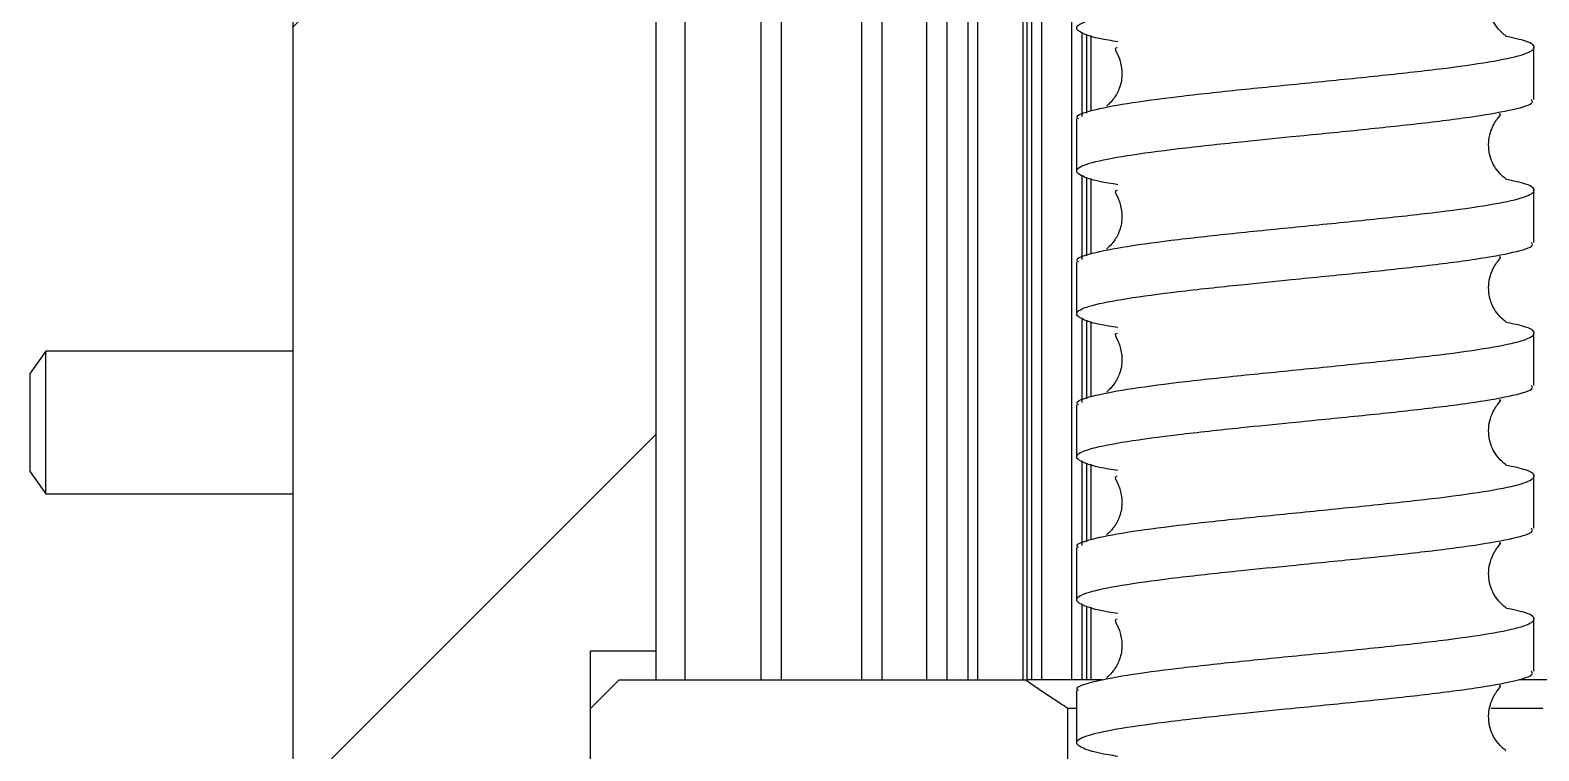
# Model space of a CAD drawing. Header units: millimetres. Extents: x 0 to 279, y 0 to 216.
# Drawn here: x 227.97 to 236.77, y 50.17 to 54.37 of the extents above; entities that cross this region are included whole.
import ezdxf

# ---------------------------------------------------------------- set-up
doc = ezdxf.new("R2010")
doc.units = ezdxf.units.MM
doc.layers.add('TITLE_BLOCK_TEXT', color=8, linetype='Continuous')

msp = doc.modelspace()

# ---------------------------------------------------------------- hatches: boundary and pattern name
at = {"layer": 'TITLE_BLOCK_TEXT', "linetype": 'Continuous', "lineweight": 18}
h = msp.add_hatch(dxfattribs=at)
h.set_pattern_fill('ANSI31', color=256, style=0)
h.paths.add_polyline_path([(229.5044, 63.0831), (229.5044, 47.2498), (231.2377, 47.2498), (231.2377, 50.7498), (231.6211, 50.7498), (231.6211, 89.1664), (231.2377, 89.1664), (231.2377, 93.6664), (231.6211, 93.6664), (231.6211, 94.3381), (230.9411, 94.3381), (230.9411, 94.8998), (229.5044, 94.8998), (229.5044, 66.4164), (230.4211, 66.4164), (230.4211, 63.0831)], flags=0)
h = msp.add_hatch(dxfattribs=at)
h.set_pattern_fill('ANSI32', color=256, style=0)
edge = h.paths.add_edge_path(flags=0)
edge.add_line((233.7714, 50.5831), (231.4044, 50.5831))
edge.add_line((231.4044, 50.5831), (231.2377, 50.4164))
edge.add_line((231.2377, 50.4164), (231.2377, 47.4164))
edge.add_line((231.2377, 47.4164), (231.4044, 47.2498))
edge.add_line((231.4044, 47.2498), (233.7714, 47.2498))
edge.add_spline(control_points=[(233.7714, 47.2498), (233.8531, 47.307), (233.9359, 47.3627), (234.02, 47.4164)], knot_values=[0.025672, 0.025672, 0.025672, 0.025672, 0.027476, 0.027476, 0.027476, 0.027476], weights=[1, 1, 1, 1], degree=3, periodic=0)
edge.add_line((234.02, 47.4164), (234.02, 50.4164))
edge.add_spline(control_points=[(234.02, 50.4164), (234.0053, 50.4258), (233.9907, 50.4352), (233.9761, 50.4447), (233.9071, 50.4896), (233.8389, 50.5359), (233.7714, 50.5831)], knot_values=[0.04516, 0.04516, 0.04516, 0.04516, 0.045468, 0.045468, 0.045468, 0.046928, 0.046928, 0.046928, 0.046928], weights=[1, 1, 1, 1, 1, 1, 1], degree=3, periodic=0)

# ---------------------------------------------------------------- linework, layer by layer
at = {"color": 7, "linetype": 'Continuous', "lineweight": 25}
for p, q in [((231.6211, 50.7498), (231.6211, 89.1664)), ((229.5044, 47.2498), (229.5044, 63.0831)), ((231.7877, 59.4923), (231.7877, 50.5831)), ((233.4368, 59.4923), (233.4368, 50.5831)), ((233.4932, 59.4923), (233.4932, 50.5831)), ((234.1286, 54.3463), (234.1286, 53.8875)), ((236.7377, 53.9661), (236.7377, 54.2702)), ((234.0711, 53.8535), (234.0711, 53.5494)), ((234.1286, 53.513), (234.1286, 53.0541)), ((236.7377, 53.1328), (236.7377, 53.4369)), ((234.0711, 53.0202), (234.0711, 52.716)), ((234.1286, 52.6796), (234.1286, 52.2208)), ((236.7377, 52.2995), (236.7377, 52.6035)), ((228.0614, 52.4998), (227.9711, 52.3708)), ((229.5044, 52.4998), (228.0614, 52.4998)), ((228.0614, 51.6664), (228.0614, 52.4998)), ((227.9711, 51.7954), (227.9711, 52.3708)), ((234.0711, 52.1869), (234.0711, 51.8827)), ((234.1286, 51.8463), (234.1286, 51.3875)), ((227.9711, 51.7954), (228.0614, 51.6664)), ((236.7377, 51.4661), (236.7377, 51.7702)), ((228.0614, 51.6664), (229.5044, 51.6664)), ((234.0711, 51.3535), (234.0711, 51.0494)), ((234.1286, 51.013), (234.1286, 50.5831)), ((236.7377, 50.6328), (236.7377, 50.9369)), ((231.6211, 50.7498), (231.2377, 50.7498)), ((231.2377, 47.2498), (231.2377, 50.7498)), ((231.6211, 50.5831), (231.6211, 50.7498)), ((231.2377, 50.4164), (231.4044, 50.5831)), ((231.4044, 50.5831), (233.7714, 50.5831)), ((234.2204, 50.5831), (233.7802, 50.5831)), ((237.0374, 50.5831), (236.6506, 50.5831)), ((234.0711, 50.5202), (234.0711, 50.216)), ((231.2377, 47.4164), (231.2377, 50.4164)), ((234.0711, 50.4164), (234.02, 50.4164)), ((234.02, 47.4164), (234.02, 50.4164)), ((236.7888, 50.4164), (236.488, 50.4164))]:
    msp.add_line(p, q, dxfattribs=at)
at = {"color": 8, "linetype": 'Continuous', "lineweight": 25}
for p, q in [((232.2313, 59.4923), (232.2313, 50.5831)), ((232.3492, 59.4923), (232.3492, 50.5831)), ((232.8182, 59.4923), (232.8182, 50.5831)), ((232.9361, 59.4923), (232.9361, 50.5831)), ((233.1961, 59.4923), (233.1961, 50.5831)), ((233.3139, 59.4923), (233.3139, 50.5831)), ((233.7573, 59.4923), (233.7573, 50.5831)), ((233.7802, 59.4923), (233.7802, 50.5831)), ((233.8074, 59.4923), (233.8074, 50.5831)), ((233.8663, 59.4923), (233.8663, 50.5831)), ((234.0425, 59.4923), (234.0425, 50.5831)), ((234.1014, 54.3586), (234.1014, 53.8664)), ((234.1534, 54.3396), (234.1534, 53.8987)), ((234.1014, 53.5253), (234.1014, 53.0331)), ((234.1534, 53.5063), (234.1534, 53.0654)), ((234.1014, 52.692), (234.1014, 52.1998)), ((234.1534, 52.673), (234.1534, 52.2321)), ((234.1014, 51.8586), (234.1014, 51.3664)), ((234.1534, 51.8396), (234.1534, 51.3987)), ((234.1014, 51.0253), (234.1014, 50.5831)), ((234.1534, 51.0063), (234.1534, 50.5831))]:
    msp.add_line(p, q, dxfattribs=at)
at = {"color": 7, "linetype": 'Continuous', "lineweight": 25}
for points, knots in [([(234.3116, 54.3032), (234.2932, 54.306), (234.1867, 54.3222), (234.092, 54.3523), (234.0525, 54.3919), (234.145, 54.4329), (234.3509, 54.4726), (234.6534, 54.5132), (234.9927, 54.55), (235.3548, 54.5862), (235.7204, 54.6225), (236.0934, 54.6617), (236.4098, 54.7023), (236.6298, 54.7418), (236.7385, 54.7749), (236.7264, 54.7939), (236.7229, 54.7995)], [0, 0, 0, 0, 0.016935, 0.098333, 0.179239, 0.260724, 0.341672, 0.422954, 0.504155, 0.564003, 0.643215, 0.722223, 0.803669, 0.884566, 0.966028, 1, 1, 1, 1]), ([(236.5723, 54.3371), (236.5728, 54.337), (236.5762, 54.3362), (236.5716, 54.3385), (236.555, 54.3509), (236.5103, 54.3949), (236.4711, 54.4807), (236.4712, 54.5731), (236.4954, 54.641), (236.5173, 54.6774), (236.535, 54.7005), (236.5483, 54.7144), (236.5394, 54.714), (236.5355, 54.7138)], [0, 0, 0, 0, 0.01338, 0.088294, 0.136801, 0.238172, 0.392473, 0.556176, 0.627521, 0.703643, 0.795476, 0.908723, 1, 1, 1, 1]), ([(234.082, 53.8535), (234.0787, 53.8566), (234.0611, 53.8731), (234.1509, 53.9038), (234.3493, 53.9435), (234.6539, 53.984), (235.0246, 54.0244), (235.431, 54.0642), (235.8343, 54.1052), (236.1991, 54.1447), (236.4902, 54.1857), (236.6832, 54.2256), (236.7552, 54.2658), (236.7218, 54.3025), (236.6161, 54.3252), (236.5724, 54.3345)], [0, 0, 0, 0, 0.019552, 0.10362, 0.187135, 0.270993, 0.354768, 0.438322, 0.522369, 0.605831, 0.689855, 0.773443, 0.857163, 0.941074, 1, 1, 1, 1]), ([(234.3084, 54.2683), (234.3053, 54.2679), (234.2893, 54.2655), (234.3018, 54.2483), (234.3156, 54.2168), (234.3286, 54.1818), (234.341, 54.1158), (234.3265, 54.0379), (234.2952, 53.9786), (234.2693, 53.9492), (234.2532, 53.9344), (234.2467, 53.9293), (234.2481, 53.9292), (234.2491, 53.929)], [0, 0, 0, 0, 0.057874, 0.305119, 0.377258, 0.402599, 0.524687, 0.656413, 0.76861, 0.842821, 0.867989, 0.905798, 1, 1, 1, 1]), ([(234.3116, 53.4698), (234.2932, 53.4726), (234.1867, 53.4888), (234.092, 53.519), (234.0525, 53.5585), (234.145, 53.5996), (234.3509, 53.6393), (234.6534, 53.6799), (234.9927, 53.7167), (235.3548, 53.7529), (235.7204, 53.7892), (236.0934, 53.8283), (236.4098, 53.869), (236.6298, 53.9085), (236.7385, 53.9416), (236.7264, 53.9606), (236.7229, 53.9661)], [0, 0, 0, 0, 0.016935, 0.098333, 0.179239, 0.260724, 0.341672, 0.422954, 0.504155, 0.564003, 0.643215, 0.722223, 0.803669, 0.884566, 0.966028, 1, 1, 1, 1]), ([(236.5723, 53.5038), (236.5728, 53.5036), (236.5762, 53.5029), (236.5716, 53.5051), (236.555, 53.5176), (236.5103, 53.5616), (236.4711, 53.6473), (236.4712, 53.7398), (236.4954, 53.8077), (236.5173, 53.8441), (236.535, 53.8672), (236.5483, 53.881), (236.5394, 53.8807), (236.5355, 53.8805)], [0, 0, 0, 0, 0.01338, 0.088294, 0.136801, 0.238172, 0.392473, 0.556176, 0.627521, 0.703643, 0.795476, 0.908723, 1, 1, 1, 1]), ([(234.082, 53.0202), (234.0787, 53.0233), (234.0611, 53.0398), (234.1509, 53.0704), (234.3493, 53.1101), (234.6539, 53.1507), (235.0246, 53.191), (235.431, 53.2309), (235.8343, 53.2718), (236.1991, 53.3114), (236.4902, 53.3523), (236.6832, 53.3922), (236.7552, 53.4325), (236.7218, 53.4691), (236.6161, 53.4918), (236.5724, 53.5012)], [0, 0, 0, 0, 0.019552, 0.10362, 0.187135, 0.270993, 0.354768, 0.438322, 0.522369, 0.605831, 0.689855, 0.773443, 0.857163, 0.941074, 1, 1, 1, 1]), ([(234.3084, 53.435), (234.3053, 53.4345), (234.2893, 53.4322), (234.3018, 53.415), (234.3156, 53.3834), (234.3286, 53.3485), (234.341, 53.2825), (234.3265, 53.2046), (234.2952, 53.1453), (234.2693, 53.1159), (234.2532, 53.101), (234.2467, 53.096), (234.2481, 53.0958), (234.2491, 53.0957)], [0, 0, 0, 0, 0.057874, 0.305119, 0.377258, 0.402599, 0.524687, 0.656413, 0.76861, 0.842821, 0.867989, 0.905798, 1, 1, 1, 1]), ([(234.3116, 52.6365), (234.2932, 52.6393), (234.1867, 52.6555), (234.092, 52.6857), (234.0525, 52.7252), (234.145, 52.7663), (234.3509, 52.806), (234.6534, 52.8465), (234.9927, 52.8833), (235.3548, 52.9196), (235.7204, 52.9558), (236.0934, 52.995), (236.4098, 53.0356), (236.6298, 53.0752), (236.7385, 53.1083), (236.7264, 53.1272), (236.7229, 53.1328)], [0, 0, 0, 0, 0.016935, 0.098333, 0.179239, 0.260724, 0.341672, 0.422954, 0.504155, 0.564003, 0.643215, 0.722223, 0.803669, 0.884566, 0.966028, 1, 1, 1, 1]), ([(236.5723, 52.6704), (236.5728, 52.6703), (236.5762, 52.6695), (236.5716, 52.6718), (236.555, 52.6843), (236.5103, 52.7282), (236.4711, 52.814), (236.4712, 52.9065), (236.4954, 52.9743), (236.5173, 53.0107), (236.535, 53.0338), (236.5483, 53.0477), (236.5394, 53.0473), (236.5355, 53.0472)], [0, 0, 0, 0, 0.01338, 0.088294, 0.136801, 0.238172, 0.392473, 0.556176, 0.627521, 0.703643, 0.795476, 0.908723, 1, 1, 1, 1]), ([(234.082, 52.1869), (234.0787, 52.19), (234.0611, 52.2065), (234.1509, 52.2371), (234.3493, 52.2768), (234.6539, 52.3174), (235.0246, 52.3577), (235.431, 52.3975), (235.8343, 52.4385), (236.1991, 52.4781), (236.4902, 52.519), (236.6832, 52.5589), (236.7552, 52.5992), (236.7218, 52.6358), (236.6161, 52.6585), (236.5724, 52.6679)], [0, 0, 0, 0, 0.019552, 0.10362, 0.187135, 0.270993, 0.354768, 0.438322, 0.522369, 0.605831, 0.689855, 0.773443, 0.857163, 0.941074, 1, 1, 1, 1]), ([(234.3084, 52.6016), (234.3053, 52.6012), (234.2893, 52.5989), (234.3018, 52.5816), (234.3156, 52.5501), (234.3286, 52.5151), (234.341, 52.4492), (234.3265, 52.3712), (234.2952, 52.312), (234.2693, 52.2825), (234.2532, 52.2677), (234.2467, 52.2627), (234.2481, 52.2625), (234.2491, 52.2624)], [0, 0, 0, 0, 0.057874, 0.305119, 0.377258, 0.402599, 0.524687, 0.656413, 0.76861, 0.842821, 0.867989, 0.905798, 1, 1, 1, 1]), ([(234.3116, 51.8032), (234.2932, 51.806), (234.1867, 51.8222), (234.092, 51.8523), (234.0525, 51.8919), (234.145, 51.9329), (234.3509, 51.9726), (234.6534, 52.0132), (234.9927, 52.05), (235.3548, 52.0862), (235.7204, 52.1225), (236.0934, 52.1617), (236.4098, 52.2023), (236.6298, 52.2418), (236.7385, 52.2749), (236.7264, 52.2939), (236.7229, 52.2995)], [0, 0, 0, 0, 0.016935, 0.098333, 0.179239, 0.260724, 0.341672, 0.422954, 0.504155, 0.564003, 0.643215, 0.722223, 0.803669, 0.884566, 0.966028, 1, 1, 1, 1]), ([(236.5723, 51.8371), (236.5728, 51.837), (236.5762, 51.8362), (236.5716, 51.8385), (236.555, 51.8509), (236.5103, 51.8949), (236.4711, 51.9807), (236.4712, 52.0731), (236.4954, 52.141), (236.5173, 52.1774), (236.535, 52.2005), (236.5483, 52.2144), (236.5394, 52.214), (236.5355, 52.2138)], [0, 0, 0, 0, 0.01338, 0.088294, 0.136801, 0.238172, 0.392473, 0.556176, 0.627521, 0.703643, 0.795476, 0.908723, 1, 1, 1, 1]), ([(234.082, 51.3535), (234.0787, 51.3566), (234.0611, 51.3731), (234.1509, 51.4038), (234.3493, 51.4435), (234.6539, 51.484), (235.0246, 51.5244), (235.431, 51.5642), (235.8343, 51.6052), (236.1991, 51.6447), (236.4902, 51.6857), (236.6832, 51.7256), (236.7552, 51.7658), (236.7218, 51.8025), (236.6161, 51.8252), (236.5724, 51.8345)], [0, 0, 0, 0, 0.019552, 0.10362, 0.187135, 0.270993, 0.354768, 0.438322, 0.522369, 0.605831, 0.689855, 0.773443, 0.857163, 0.941074, 1, 1, 1, 1]), ([(234.3084, 51.7683), (234.3053, 51.7679), (234.2893, 51.7655), (234.3018, 51.7483), (234.3156, 51.7168), (234.3286, 51.6818), (234.341, 51.6158), (234.3265, 51.5379), (234.2952, 51.4786), (234.2693, 51.4492), (234.2532, 51.4344), (234.2467, 51.4293), (234.2481, 51.4292), (234.2491, 51.429)], [0, 0, 0, 0, 0.057874, 0.305119, 0.377258, 0.402599, 0.524687, 0.656413, 0.76861, 0.842821, 0.867989, 0.905798, 1, 1, 1, 1]), ([(234.3116, 50.9698), (234.2932, 50.9726), (234.1867, 50.9888), (234.092, 51.019), (234.0525, 51.0585), (234.145, 51.0996), (234.3509, 51.1393), (234.6534, 51.1799), (234.9927, 51.2167), (235.3548, 51.2529), (235.7204, 51.2892), (236.0934, 51.3283), (236.4098, 51.369), (236.6298, 51.4085), (236.7385, 51.4416), (236.7264, 51.4606), (236.7229, 51.4661)], [0, 0, 0, 0, 0.016935, 0.098333, 0.179239, 0.260724, 0.341672, 0.422954, 0.504155, 0.564003, 0.643215, 0.722223, 0.803669, 0.884566, 0.966028, 1, 1, 1, 1]), ([(236.5723, 51.0038), (236.5728, 51.0036), (236.5762, 51.0029), (236.5716, 51.0051), (236.555, 51.0176), (236.5103, 51.0616), (236.4711, 51.1473), (236.4712, 51.2398), (236.4954, 51.3077), (236.5173, 51.3441), (236.535, 51.3672), (236.5483, 51.381), (236.5394, 51.3807), (236.5355, 51.3805)], [0, 0, 0, 0, 0.01338, 0.088294, 0.136801, 0.238172, 0.392473, 0.556176, 0.627521, 0.703643, 0.795476, 0.908723, 1, 1, 1, 1]), ([(234.082, 50.5202), (234.0787, 50.5233), (234.0611, 50.5398), (234.1509, 50.5704), (234.3493, 50.6101), (234.6539, 50.6507), (235.0246, 50.691), (235.431, 50.7309), (235.8343, 50.7718), (236.1991, 50.8114), (236.4902, 50.8523), (236.6832, 50.8922), (236.7552, 50.9325), (236.7218, 50.9691), (236.6161, 50.9918), (236.5724, 51.0012)], [0, 0, 0, 0, 0.019552, 0.10362, 0.187135, 0.270993, 0.354768, 0.438322, 0.522369, 0.605831, 0.689855, 0.773443, 0.857163, 0.941074, 1, 1, 1, 1]), ([(234.3084, 50.935), (234.3053, 50.9345), (234.2893, 50.9322), (234.3018, 50.915), (234.3156, 50.8834), (234.3286, 50.8485), (234.341, 50.7825), (234.3265, 50.7046), (234.2952, 50.6453), (234.2693, 50.6159), (234.2532, 50.601), (234.2467, 50.596), (234.2481, 50.5958), (234.2491, 50.5957)], [0, 0, 0, 0, 0.057874, 0.305119, 0.377258, 0.402599, 0.524687, 0.656413, 0.76861, 0.842821, 0.867989, 0.905798, 1, 1, 1, 1]), ([(234.02, 50.4164), (234.0053, 50.4258), (233.9214, 50.4797), (233.8392, 50.5364), (233.7714, 50.5831)], [0, 0, 0, 0, 0.174425, 1, 1, 1, 1]), ([(234.3116, 50.1365), (234.2932, 50.1393), (234.1867, 50.1555), (234.092, 50.1857), (234.0525, 50.2252), (234.145, 50.2663), (234.3509, 50.306), (234.6534, 50.3465), (234.9927, 50.3833), (235.3548, 50.4196), (235.7204, 50.4558), (236.0934, 50.495), (236.4098, 50.5356), (236.6298, 50.5752), (236.7385, 50.6083), (236.7264, 50.6272), (236.7229, 50.6328)], [0, 0, 0, 0, 0.0169348, 0.0983328, 0.179239, 0.2607237, 0.3416725, 0.4229539, 0.5041552, 0.5640034, 0.643215, 0.7222229, 0.8036687, 0.8845659, 0.9660276, 1, 1, 1, 1]), ([(236.5723, 50.1704), (236.5728, 50.1703), (236.5762, 50.1695), (236.5716, 50.1718), (236.555, 50.1843), (236.5103, 50.2282), (236.4711, 50.314), (236.4712, 50.4065), (236.4954, 50.4743), (236.5173, 50.5107), (236.535, 50.5338), (236.5483, 50.5477), (236.5394, 50.5473), (236.5355, 50.5472)], [0, 0, 0, 0, 0.0133804, 0.088294, 0.1368011, 0.238172, 0.3924732, 0.5561758, 0.6275206, 0.7036435, 0.7954762, 0.9087226, 1, 1, 1, 1])]:
    msp.add_open_spline(points, degree=3, knots=knots, dxfattribs=at)

doc.saveas('drawing.dxf')
